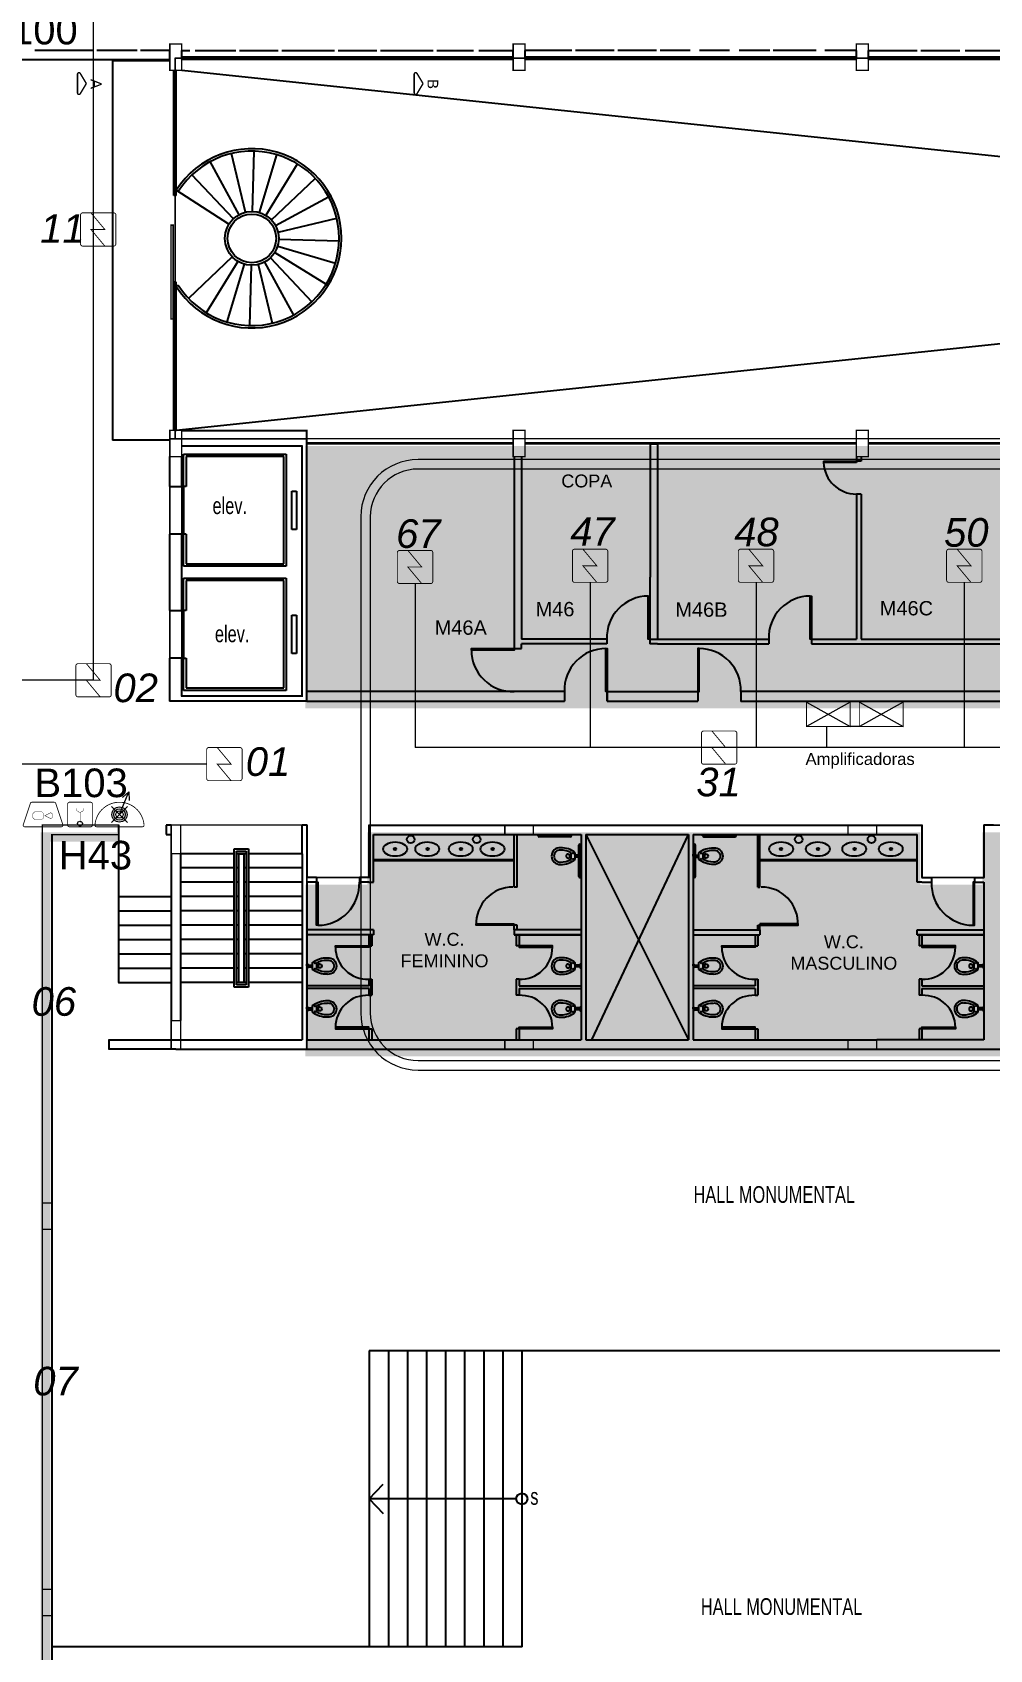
# Model space of a CAD drawing. Header units: metres. Extents: x -331 to 2982, y 362 to 2539.
# Drawn here: x 795.03 to 815.11, y 924 to 957.91 of the extents above; entities that cross this region are included whole.
import ezdxf
from ezdxf.enums import TextEntityAlignment as Align

# ---------------------------------------------------------------- set-up
doc = ezdxf.new("R2010")
doc.units = ezdxf.units.M
doc.layers.get('0').update_dxf_attribs({"color": 251})
doc.layers.add('_salas', color=251, linetype='Continuous', plot=False)
for name, color, linetype in [('CX', 251, 'Continuous'), ('DET. FUMAÇA', 1, 'Continuous'), ('Div', 251, 'Continuous'), ('Pis', 251, 'Continuous'), ('vid', 251, 'Continuous')]:
    doc.layers.add(name, color=color, linetype=linetype)
doc.styles.add('ARIAL', font='arial.ttf')
doc.styles.get("Standard").update_dxf_attribs({"font": 'arial.ttf', "height": 0.3})
doc.styles.add('X3G_ENTITY_14169A73', font='arial.ttf', dxfattribs={"height": 0.6})
doc.styles.add('X3G_ENTITY_14169ADA', font='arial.ttf', dxfattribs={"height": 0.6})
doc.styles.add('X3G_ENTITY_14169C00', font='arial.ttf', dxfattribs={"height": 0.6})
doc.styles.add('X3G_ENTITY_14169C08', font='arial.ttf', dxfattribs={"height": 0.6})
doc.styles.add('X3G_ENTITY_14169C10', font='arial.ttf', dxfattribs={"height": 0.6})
doc.styles.add('X3G_ENTITY_14169C18', font='arial.ttf', dxfattribs={"height": 0.6})
doc.styles.add('X3G_ENTITY_14169C7B', font='arial.ttf', dxfattribs={"height": 0.6})
doc.styles.add('X3G_ENTITY_14169C7D', font='arial.ttf', dxfattribs={"height": 0.6})
doc.styles.add('X3G_ENTITY_14169CA3', font='arial.ttf', dxfattribs={"height": 0.6})
doc.styles.add('X3G_ENTITY_14169CA5', font='arial.ttf', dxfattribs={"height": 0.6})
doc.styles.add('X3G_ENTITY_14169DDF', font='arial.ttf', dxfattribs={"height": 0.25})
doc.styles.add('X3G_ENTITY_1416B692', font='arial.ttf', dxfattribs={"height": 0.6})
doc.styles.add('X3G_ENTITY_1416B6E2', font='arial.ttf', dxfattribs={"height": 0.6})
doc.styles.add('X3G_ENTITY_14228C2F', font='arial.ttf', dxfattribs={"height": 0.6})

# ---------------------------------------------------------------- blocks, each defined once
blk = doc.blocks.new('Detector de fumaça')
at = {"layer": 'DET. FUMAÇA', "linetype": 'Continuous', "lineweight": 15, "const_width": 0.0187}
blk.add_lwpolyline([(774.599, 539.816), (775.249, 539.816, -0.414214), (775.296, 539.769), (775.296, 539.167, -0.414214), (775.249, 539.12), (774.599, 539.12, -0.414214), (774.553, 539.167), (774.553, 539.769, -0.414214)], format="xyb", close=True, dxfattribs=at)
blk.add_lwpolyline([(774.773, 539.816), (775.064, 539.468), (774.773, 539.468), (775.064, 539.12)], dxfattribs=at)
blk = doc.blocks.new('WEW')
at = {"color": 1, "lineweight": 0, "true_color": 0xe60000}
for p, q in [((1781.244, 994.005), (1781.439, 994.482)), ((1781.439, 994.482), (1781.308, 994.36)), ((1781.439, 994.482), (1781.447, 994.302)), ((1781.075, 994.175), (1781.413, 993.836)), ((1781.413, 994.175), (1781.075, 993.836))]:
    blk.add_line(p, q, dxfattribs=at)
at = {"color": 1, "true_color": 0xe60000, "const_width": 0.0172}
for points in [[(1779.259, 993.747), (1780.023, 993.747, 0.511918), (1780.056, 993.793), (1779.907, 994.24, 0.322823), (1779.874, 994.263), (1779.408, 994.263, 0.322823), (1779.375, 994.24), (1779.226, 993.793, 0.511918)], [(1780.193, 994.263), (1780.641, 994.263, -0.414214), (1780.675, 994.229), (1780.675, 993.782, -0.414214), (1780.641, 993.747), (1780.193, 993.747, -0.414214), (1780.159, 993.782), (1780.159, 994.229, -0.414214)], [(1780.764, 993.748), (1781.724, 993.748, 0.435311), (1781.759, 993.784, 0.930949), (1780.73, 993.784, 0.435311)]]:
    blk.add_lwpolyline(points, format="xyb", close=True, dxfattribs=at)
at = {"color": 1, "true_color": 0xe60000, "const_width": 0.0086}
for points in [[(1779.463, 994.06), (1779.617, 994.06), (1779.652, 994.026), (1779.652, 993.936), (1779.617, 993.902), (1779.463, 993.902), (1779.428, 993.936), (1779.428, 994.026)], [(1779.832, 993.936), (1779.832, 994.026), (1779.802, 994.044), (1779.679, 993.981), (1779.802, 993.918)]]:
    blk.add_lwpolyline(points, close=True, dxfattribs=at)
for points in [[(1780.336, 994.135), (1780.338, 994.117), (1780.344, 994.099), (1780.351, 994.088), (1780.365, 994.073), (1780.373, 994.067), (1780.386, 994.06), (1780.397, 994.057), (1780.413, 994.055), (1780.421, 994.055), (1780.431, 994.056), (1780.45, 994.062), (1780.464, 994.07), (1780.477, 994.082), (1780.488, 994.096), (1780.494, 994.11), (1780.497, 994.122), (1780.498, 994.13), (1780.498, 994.136)], [(1780.417, 993.837), (1780.417, 994.055)]]:
    blk.add_lwpolyline(points, dxfattribs=at)
at = {"color": 1, "lineweight": 0, "true_color": 0xe60000}
for radius in [0.158, 0.119, 0.0774]:
    blk.add_circle((1781.244, 994.005), radius, dxfattribs=at)
blk = doc.blocks.new('VASO-SAN')
for p, q in [((302.351, 172.465), (302.38, 172.465)), ((302.351, 172.383), (302.38, 172.383)), ((302.38, 172.465), (302.38, 172.383)), ((302.411, 172.354), (302.411, 172.494)), ((302.499, 172.354), (302.499, 172.494)), ((302.599, 172.444), (302.499, 172.444)), ((302.599, 172.404), (302.499, 172.404)), ((302.599, 172.444), (302.599, 172.455)), ((302.599, 172.404), (302.599, 172.444)), ((302.599, 172.404), (302.599, 172.393)), ((302.619, 172.464), (302.609, 172.464)), ((302.619, 172.383), (302.609, 172.383)), ((302.619, 172.424), (302.619, 172.464)), ((302.619, 172.424), (302.619, 172.383))]:
    blk.add_line(p, q)
for centre in [(302.453, 172.486), (302.453, 172.362)]:
    blk.add_circle(centre, 0.00707)
for centre, radius, start, end in [((302.178, 172.42), 0.179, 86.6811, 178.7962), ((302.178, 172.427), 0.179, 181.2038, 273.3189), ((302.178, 172.42), 0.129, 86.6811, 178.7962), ((302.178, 172.427), 0.129, 181.2038, 273.3189), ((302.205, 172.134), 0.464, 50.6979, 92.0637), ((302.205, 172.713), 0.464, 267.9363, 309.3021), ((302.205, 172.134), 0.414, 60.1325, 92.0637), ((302.205, 172.713), 0.414, 267.9363, 299.8675), ((302.349, 172.422), 0.043, 86.6811, 178.7962), ((302.349, 172.426), 0.043, 181.2038, 273.3189), ((302.609, 172.455), 0.00935, 90, 180), ((302.609, 172.393), 0.00935, 180, 270)]:
    blk.add_arc(centre, radius, start, end)

msp = doc.modelspace()

# ---------------------------------------------------------------- hatches: boundary and pattern name
at = {"layer": '_salas', "transparency": 33554559}
h = msp.add_hatch(color=256, dxfattribs=at)
h.dxf.hatch_style = 1
h.paths.add_polyline_path([(864.556, 949.236), (800.756, 949.236), (800.756, 943.736), (864.556, 943.736)])
h = msp.add_hatch(color=256, dxfattribs=at)
h.dxf.hatch_style = 1
h.paths.add_polyline_path([(795.406, 940.936), (796.806, 940.936), (796.806, 941.136), (795.206, 941.136), (795.206, 913.961), (795.406, 913.961), (795.406, 916.636), (796.421, 916.636), (796.421, 916.836), (795.406, 916.836)])
h = msp.add_hatch(color=256, dxfattribs=at)
h.dxf.hatch_style = 1
h.paths.add_polyline_path([(795.406, 940.936), (796.806, 940.936), (796.806, 941.136), (795.206, 941.136), (795.206, 913.961), (795.406, 913.961), (795.406, 916.636), (796.421, 916.636), (796.421, 916.836), (795.406, 916.836)])
h = msp.add_hatch(color=256, dxfattribs=at)
h.dxf.hatch_style = 1
h.paths.add_polyline_path([(824.106, 940.936), (825.731, 940.936), (825.731, 928.568), (825.981, 928.568), (825.981, 940.936), (827.206, 940.936), (827.206, 941.136), (814.956, 941.136), (814.956, 940.036), (813.656, 940.036), (813.656, 941.136), (802.056, 941.136), (802.056, 940.036), (800.756, 940.036), (800.756, 936.436), (824.506, 936.436), (824.506, 936.636), (824.106, 936.636)])

# ---------------------------------------------------------------- linework, layer by layer
at = {"lineweight": 0}
for points in [[(870.049, 949.386), (798.029, 949.386), (798.029, 957.366), (870.049, 957.366)], [(797.914, 949.386), (800.789, 949.386), (800.789, 943.886), (797.914, 943.886)], [(796.839, 941.086), (796.839, 941.286), (795.239, 941.286), (795.239, 914.111), (795.439, 914.111), (795.439, 916.786), (796.454, 916.786), (796.454, 916.986), (795.439, 916.986), (795.439, 941.086)], [(797.939, 936.586), (800.789, 936.586), (800.789, 941.286), (797.939, 941.286)], [(796.839, 939.786), (797.939, 939.786), (797.939, 937.986), (796.839, 937.986)], [(802.097, 930.259), (805.297, 930.259), (805.297, 924.059), (802.097, 924.059)]]:
    msp.add_lwpolyline(points, close=True, dxfattribs=at)
for points in [[(800.789, 940.186), (802.089, 940.186), (802.089, 941.286), (813.689, 941.286), (813.689, 940.186), (814.989, 940.186), (814.989, 941.286), (827.239, 941.286), (827.239, 941.086), (826.014, 941.086), (826.014, 928.718), (825.764, 928.718), (825.764, 941.086), (824.139, 941.086), (824.139, 936.786), (824.539, 936.786), (824.539, 936.586), (800.789, 936.586)], [(797.939, 936.786), (796.639, 936.786), (796.639, 936.586), (797.939, 936.586)]]:
    msp.add_lwpolyline(points, dxfattribs=at)
at = {"layer": 'CX', "ltscale": 8}
for points in [[(807.979, 945.186), (807.949, 945.186), (807.949, 946.086), (807.979, 946.086)], [(811.374, 945.186), (811.344, 945.186), (811.344, 946.086), (811.374, 946.086)], [(805.139, 944.986), (805.139, 944.956), (804.239, 944.956), (804.239, 944.986)], [(807.089, 944.086), (807.059, 944.086), (807.059, 944.986), (807.089, 944.986)], [(808.989, 944.086), (809.019, 944.086), (809.019, 944.986), (808.989, 944.986)], [(800.989, 940.086), (801.019, 940.086), (801.019, 939.186), (800.989, 939.186)], [(814.789, 940.086), (814.759, 940.086), (814.759, 939.186), (814.789, 939.186)], [(805.139, 939.216), (805.139, 939.186), (804.339, 939.186), (804.339, 939.216)], [(810.289, 939.216), (810.289, 939.186), (811.089, 939.186), (811.089, 939.216)], [(802.089, 938.756), (802.089, 938.726), (801.389, 938.726), (801.389, 938.756)], [(805.239, 938.756), (805.239, 938.726), (805.939, 938.726), (805.939, 938.756)], [(810.189, 938.756), (810.189, 938.726), (809.489, 938.726), (809.489, 938.756)], [(813.689, 938.756), (813.689, 938.726), (814.389, 938.726), (814.389, 938.756)], [(802.089, 937.016), (802.089, 937.046), (801.389, 937.046), (801.389, 937.016)], [(805.239, 937.016), (805.239, 937.046), (805.939, 937.046), (805.939, 937.016)], [(810.189, 937.016), (810.189, 937.046), (809.489, 937.046), (809.489, 937.016)], [(813.689, 937.016), (813.689, 937.046), (814.389, 937.046), (814.389, 937.016)]]:
    msp.add_lwpolyline(points, close=True, dxfattribs=at)
at = {"layer": 'CX', "color": 251, "ltscale": 8, "true_color": 0x606060}
for centre, radius, start, end in [((807.949, 945.216), 0.871, 90, 181.942), ((811.344, 945.216), 0.871, 90, 181.942), ((805.109, 944.956), 0.871, 180, 271.942), ((807.059, 944.116), 0.871, 90, 181.942), ((809.019, 944.116), 0.871, 358.058, 90), ((801.019, 940.057), 0.871, 270, 1.942), ((814.759, 940.057), 0.871, 178.058, 270), ((805.109, 939.216), 0.771, 90, 182.1894), ((810.319, 939.216), 0.771, 357.8106, 90), ((802.059, 938.726), 0.671, 180, 272.5089), ((805.268, 938.726), 0.671, 267.4911, 0), ((810.159, 938.726), 0.671, 180, 272.5089), ((813.718, 938.726), 0.671, 267.4911, 0), ((802.059, 937.046), 0.671, 87.4911, 180), ((805.268, 937.046), 0.671, 0, 92.5089), ((810.159, 937.046), 0.671, 87.4911, 180), ((813.718, 937.046), 0.671, 0, 92.5089)]:
    msp.add_arc(centre, radius, start, end, dxfattribs=at)
at = {"layer": 'DET. FUMAÇA', "color": 144, "linetype": 'Continuous', "lineweight": 0}
msp.add_lwpolyline([(812.375, 943.353), (812.184, 943.353)], dxfattribs=at)
at = {"layer": 'DET. FUMAÇA', "color": 2, "linetype": 'Continuous', "lineweight": 0}
msp.add_circle((796.029, 941.317), 0.0504, dxfattribs=at)
at = {"layer": 'Div', "color": 150, "linetype": 'Continuous', "lineweight": 0}
for p, q in [((796.314, 944.321), (796.314, 975.239)), ((803.057, 946.349), (803.057, 942.91)), ((806.728, 946.375), (806.728, 942.91)), ((810.208, 946.375), (810.208, 942.91)), ((814.576, 946.375), (814.576, 942.91)), ((796.314, 944.321), (772.96, 944.321)), ((811.686, 943.353), (811.686, 942.91)), ((812.169, 942.91), (803.057, 942.91)), ((888.337, 942.91), (812.169, 942.91)), ((798.687, 942.565), (794.587, 942.565))]:
    msp.add_line(p, q, dxfattribs=at)
at = {"layer": 'Div', "color": 230, "linetype": 'Continuous', "lineweight": 0}
for p, q in [((876.51, 948.95), (803.119, 948.95)), ((876.51, 948.75), (803.119, 948.75)), ((801.919, 947.75), (801.919, 937.348)), ((802.119, 947.75), (802.119, 937.348)), ((803.119, 936.348), (821.439, 936.348)), ((803.119, 936.148), (821.439, 936.148))]:
    msp.add_line(p, q, dxfattribs=at)
at = {"layer": 'Div', "color": 182, "linetype": 'Continuous', "lineweight": 0}
for p, q in [((811.266, 943.865), (812.184, 943.353)), ((812.184, 943.865), (811.266, 943.353)), ((812.375, 943.865), (813.293, 943.353)), ((813.293, 943.865), (812.375, 943.353))]:
    msp.add_line(p, q, dxfattribs=at)
at = {"layer": 'Div', "lineweight": 0, "ltscale": 0.8}
for p, q in [((805.139, 939.986), (805.139, 941.086)), ((805.199, 939.986), (805.199, 941.086)), ((810.249, 939.986), (810.249, 941.086)), ((810.289, 939.986), (810.289, 941.086)), ((805.139, 939.086), (805.139, 939.186)), ((805.199, 939.086), (805.199, 939.186)), ((810.249, 939.086), (810.249, 939.186)), ((810.289, 939.086), (810.289, 939.186)), ((802.089, 938.986), (802.089, 938.756)), ((802.089, 938.756), (802.149, 938.756)), ((802.149, 938.986), (802.149, 938.756)), ((805.179, 938.986), (805.179, 938.756)), ((805.239, 938.756), (805.179, 938.756)), ((805.239, 938.986), (805.239, 938.756)), ((810.189, 938.986), (810.189, 938.756)), ((810.189, 938.756), (810.249, 938.756)), ((810.249, 938.986), (810.249, 938.756)), ((813.629, 938.986), (813.629, 938.756)), ((813.689, 938.756), (813.629, 938.756)), ((813.689, 938.986), (813.689, 938.756)), ((802.089, 938.056), (802.149, 938.056)), ((802.089, 938.056), (802.089, 937.916)), ((802.149, 938.056), (802.149, 937.716)), ((805.239, 938.056), (805.179, 938.056)), ((805.179, 938.056), (805.179, 937.716)), ((805.239, 938.056), (805.239, 937.916)), ((810.189, 938.056), (810.249, 938.056)), ((810.189, 938.056), (810.189, 937.916)), ((810.249, 938.056), (810.249, 937.716)), ((813.689, 938.056), (813.629, 938.056)), ((813.629, 938.056), (813.629, 937.716)), ((813.689, 938.056), (813.689, 937.916)), ((802.089, 937.916), (800.789, 937.916)), ((802.089, 937.856), (800.789, 937.856)), ((802.089, 937.856), (802.089, 937.716)), ((802.089, 937.716), (802.149, 937.716)), ((805.239, 937.716), (805.179, 937.716)), ((805.239, 937.916), (806.539, 937.916)), ((805.239, 937.856), (806.539, 937.856)), ((805.239, 937.856), (805.239, 937.716)), ((810.189, 937.916), (808.889, 937.916)), ((810.189, 937.856), (808.889, 937.856)), ((810.189, 937.856), (810.189, 937.716)), ((810.189, 937.716), (810.249, 937.716)), ((813.689, 937.716), (813.629, 937.716)), ((813.689, 937.916), (814.989, 937.916)), ((813.689, 937.856), (814.989, 937.856)), ((813.689, 937.856), (813.689, 937.716)), ((802.089, 937.016), (802.149, 937.016)), ((802.089, 937.016), (802.089, 936.786)), ((802.149, 937.016), (802.149, 936.786)), ((805.239, 937.016), (805.179, 937.016)), ((805.179, 937.016), (805.179, 936.786)), ((805.239, 937.016), (805.239, 936.786)), ((810.189, 937.016), (810.249, 937.016)), ((810.189, 937.016), (810.189, 936.786)), ((810.249, 937.016), (810.249, 936.786)), ((813.689, 937.016), (813.629, 937.016)), ((813.629, 937.016), (813.629, 936.786)), ((813.689, 937.016), (813.689, 936.786)), ((802.089, 936.866), (802.089, 936.786))]:
    msp.add_line(p, q, dxfattribs=at)
at = {"layer": 'Div', "lineweight": 0}
for p, q in [((805.199, 939.986), (805.139, 939.986)), ((810.249, 939.986), (810.289, 939.986)), ((805.199, 939.186), (805.139, 939.186)), ((810.249, 939.186), (810.289, 939.186))]:
    msp.add_line(p, q, dxfattribs=at)
at = {"layer": 'Div', "color": 182, "linetype": 'Continuous', "lineweight": 0, "const_width": 0.0168}
for points in [[(811.266, 943.865), (812.184, 943.865), (812.184, 943.353), (811.266, 943.353)], [(812.375, 943.865), (813.293, 943.865), (813.293, 943.353), (812.375, 943.353)]]:
    msp.add_lwpolyline(points, close=True, dxfattribs=at)
at = {"layer": 'Div', "color": 230, "linetype": 'Continuous', "lineweight": 0}
for centre, radius, start, end in [((803.119, 947.75), 1.2, 90, 180), ((803.119, 947.75), 1, 90, 180), ((803.119, 937.348), 1.2, 180, 270), ((803.119, 937.348), 1, 180, 270)]:
    msp.add_arc(centre, radius, start, end, dxfattribs=at)
at = {"layer": 'Pis'}
for p, q in [((792.939, 957.336), (797.914, 957.336)), ((796.306, 957.526), (795.084, 957.526)), ((797.226, 957.526), (796.381, 957.526)), ((796.714, 957.311), (796.714, 949.356)), ((797.914, 957.311), (796.714, 957.311)), ((796.734, 957.311), (796.714, 957.311)), ((797.914, 957.526), (797.301, 957.526)), ((797.914, 957.336), (797.914, 957.526)), ((798.164, 957.526), (798.334, 957.526)), ((798.164, 957.346), (798.164, 957.526)), ((798.164, 957.396), (805.114, 957.396)), ((798.164, 957.346), (805.114, 957.346)), ((798.164, 957.346), (805.114, 957.346)), ((798.444, 957.526), (799.301, 957.526)), ((799.376, 957.526), (800.187, 957.526)), ((800.262, 957.526), (801.367, 957.526)), ((801.442, 957.526), (802.255, 957.526)), ((802.33, 957.526), (803.436, 957.526)), ((803.511, 957.526), (804.284, 957.526)), ((804.394, 957.526), (805.114, 957.526)), ((805.114, 957.346), (805.114, 957.526)), ((806.347, 957.526), (805.364, 957.526)), ((805.364, 957.346), (805.364, 957.526)), ((805.364, 957.396), (812.314, 957.396)), ((805.364, 957.346), (812.314, 957.346)), ((812.314, 957.346), (805.364, 957.346)), ((807.235, 957.526), (806.422, 957.526)), ((808.122, 957.526), (807.31, 957.526)), ((808.824, 957.526), (808.197, 957.526)), ((809.654, 957.526), (809.024, 957.526)), ((810.495, 957.526), (809.854, 957.526)), ((811.467, 957.526), (810.57, 957.526)), ((812.314, 957.526), (811.652, 957.526)), ((812.314, 957.346), (812.314, 957.526)), ((812.564, 957.526), (813.589, 957.526)), ((812.564, 957.346), (812.564, 957.526)), ((812.564, 957.396), (819.514, 957.396)), ((812.564, 957.346), (819.514, 957.346)), ((812.564, 957.346), (819.514, 957.346)), ((813.664, 957.526), (814.484, 957.526)), ((814.594, 957.526), (815.475, 957.526)), ((797.999, 954.488), (797.999, 957.111)), ((798.029, 957.111), (798.049, 957.111)), ((869.889, 957.111), (798.049, 949.561)), ((798.049, 954.488), (798.049, 957.111)), ((798.164, 957.111), (870.029, 949.561)), ((799.503, 954.137), (799.209, 955.368)), ((799.65, 954.152), (799.684, 955.417)), ((799.795, 954.129), (800.156, 955.342)), ((799.365, 954.084), (798.763, 955.197)), ((799.93, 954.069), (800.592, 955.147)), ((799.153, 953.883), (798.049, 954.598)), ((799.246, 953.998), (798.376, 954.917)), ((800.044, 953.976), (800.963, 954.845)), ((798.049, 954.488), (797.999, 954.488)), ((800.131, 953.856), (801.243, 954.459)), ((800.184, 953.719), (801.414, 954.012)), ((800.199, 953.572), (801.463, 953.537)), ((800.115, 953.292), (801.193, 952.629)), ((800.176, 953.426), (801.388, 953.065)), ((799.224, 953.199), (798.305, 952.33)), ((799.338, 953.106), (798.676, 952.029)), ((799.473, 953.046), (799.112, 951.834)), ((799.618, 953.023), (799.584, 951.758)), ((799.765, 953.038), (800.059, 951.808)), ((799.903, 953.091), (800.505, 951.978)), ((800.022, 953.177), (800.892, 952.258)), ((797.999, 949.561), (797.999, 952.669)), ((798.049, 952.669), (797.999, 952.669)), ((798.049, 949.561), (798.049, 952.669)), ((798.09, 952.605), (798.049, 952.577)), ((798.029, 949.561), (798.049, 949.561)), ((798.164, 949.561), (800.789, 949.561)), ((800.689, 949.561), (800.789, 949.561)), ((800.789, 943.886), (800.789, 949.561)), ((797.914, 949.356), (796.714, 949.356)), ((798.164, 949.236), (800.689, 949.236)), ((800.689, 943.986), (800.689, 949.236)), ((805.114, 949.296), (800.789, 949.296)), ((805.114, 949.276), (800.789, 949.276)), ((812.314, 949.296), (805.364, 949.296)), ((812.314, 949.276), (805.364, 949.276)), ((807.989, 949.276), (807.989, 946.486)), ((807.989, 949.276), (808.139, 949.276)), ((808.139, 949.276), (808.139, 945.186)), ((811.574, 949.276), (811.474, 949.276)), ((819.514, 949.296), (812.564, 949.296)), ((819.514, 949.276), (812.564, 949.276)), ((797.914, 948.386), (797.914, 949.011)), ((798.164, 948.386), (798.164, 949.011)), ((798.204, 949.061), (800.354, 949.061)), ((798.204, 948.386), (798.204, 949.061)), ((800.304, 949.011), (798.254, 949.011)), ((798.254, 949.011), (798.254, 948.386)), ((800.304, 946.761), (800.304, 949.011)), ((800.354, 949.061), (800.354, 946.711)), ((805.139, 949.011), (805.139, 945.086)), ((805.289, 949.011), (805.289, 945.186)), ((811.624, 948.916), (811.624, 948.886)), ((811.624, 948.916), (812.314, 948.916)), ((812.314, 948.886), (811.624, 948.886)), ((812.314, 949.011), (812.314, 948.916)), ((812.414, 948.916), (812.314, 948.916)), ((812.314, 948.916), (812.314, 948.886)), ((812.414, 949.011), (812.414, 948.916)), ((797.914, 948.386), (798.164, 948.386)), ((798.164, 948.386), (798.164, 947.386)), ((798.204, 948.386), (798.204, 947.386)), ((798.254, 948.386), (798.204, 948.386)), ((800.471, 947.486), (800.471, 948.286)), ((800.471, 948.286), (800.571, 948.286)), ((800.571, 948.286), (800.571, 947.486)), ((812.314, 948.226), (812.314, 945.186)), ((812.414, 948.226), (812.314, 948.226)), ((812.414, 948.226), (812.414, 945.186)), ((800.571, 947.486), (800.471, 947.486)), ((797.914, 945.786), (797.914, 947.386)), ((798.164, 947.386), (797.914, 947.386)), ((798.164, 945.786), (798.164, 947.386)), ((798.204, 946.711), (798.204, 947.386)), ((798.254, 947.386), (798.204, 947.386)), ((798.254, 947.386), (798.254, 946.761)), ((800.354, 946.711), (798.204, 946.711)), ((798.204, 946.461), (800.354, 946.461)), ((798.204, 945.786), (798.204, 946.461)), ((798.254, 946.761), (800.304, 946.761)), ((800.354, 946.461), (800.354, 944.111)), ((807.989, 945.186), (807.989, 946.486)), ((798.254, 946.411), (798.254, 945.786)), ((800.304, 946.411), (798.254, 946.411)), ((800.304, 944.161), (800.304, 946.411)), ((797.914, 945.786), (798.164, 945.786)), ((798.164, 945.786), (798.164, 944.786)), ((798.254, 945.786), (798.204, 945.786)), ((798.204, 945.786), (798.204, 944.786)), ((800.471, 944.886), (800.471, 945.686)), ((800.471, 945.686), (800.571, 945.686)), ((800.571, 945.686), (800.571, 944.886)), ((807.079, 945.186), (805.289, 945.186)), ((807.079, 945.186), (807.079, 945.086)), ((807.989, 945.186), (807.949, 945.186)), ((807.979, 945.186), (810.474, 945.186)), ((807.979, 945.186), (807.979, 945.086)), ((810.474, 945.186), (810.474, 945.086)), ((811.374, 945.186), (811.374, 945.086)), ((811.374, 945.186), (812.314, 945.186)), ((812.414, 945.186), (815.689, 945.186)), ((797.914, 943.886), (797.914, 944.786)), ((798.164, 944.786), (797.914, 944.786)), ((798.164, 943.986), (798.164, 944.786)), ((798.204, 944.111), (798.204, 944.786)), ((798.204, 944.786), (798.254, 944.786)), ((798.254, 944.786), (798.254, 944.161)), ((800.571, 944.886), (800.471, 944.886)), ((805.139, 945.086), (805.139, 944.986)), ((805.139, 944.986), (805.289, 944.986)), ((807.079, 945.086), (805.289, 945.086)), ((805.289, 944.986), (805.289, 945.086)), ((807.989, 945.086), (807.979, 945.086)), ((808.139, 945.086), (807.989, 945.086)), ((808.139, 945.086), (810.474, 945.086)), ((811.374, 945.086), (811.574, 945.086)), ((811.574, 945.086), (815.689, 945.086)), ((800.354, 944.111), (798.204, 944.111)), ((798.254, 944.161), (800.304, 944.161)), ((806.189, 944.086), (800.789, 944.086)), ((806.189, 944.086), (806.189, 943.886)), ((807.089, 944.086), (807.089, 943.886)), ((807.089, 944.086), (808.989, 944.086)), ((807.089, 943.886), (807.089, 944.086)), ((808.989, 944.086), (808.989, 943.886)), ((808.989, 944.086), (808.989, 943.886)), ((818.739, 944.086), (809.889, 944.086)), ((809.889, 944.086), (809.889, 943.886)), ((800.789, 943.886), (797.914, 943.886)), ((800.689, 943.986), (798.164, 943.986)), ((800.789, 943.886), (806.189, 943.886)), ((807.089, 943.886), (808.989, 943.886)), ((809.889, 943.886), (818.739, 943.886)), ((795.439, 941.086), (795.439, 914.111)), ((796.839, 941.286), (796.839, 941.086)), ((796.839, 941.086), (796.839, 937.986)), ((797.939, 941.286), (797.839, 941.286)), ((797.839, 941.286), (797.839, 941.086)), ((797.839, 941.086), (797.939, 941.086)), ((800.789, 941.286), (800.689, 941.286)), ((800.689, 940.686), (800.689, 941.286)), ((800.789, 941.286), (800.789, 940.186)), ((802.089, 941.286), (813.689, 941.286)), ((802.089, 941.286), (802.089, 940.186)), ((802.189, 940.086), (802.189, 941.086)), ((802.189, 941.086), (806.539, 941.086)), ((802.189, 940.086), (802.189, 941.086)), ((805.139, 939.986), (805.139, 941.086)), ((805.199, 939.986), (805.199, 941.086)), ((805.637, 941.061), (805.637, 941.086)), ((805.662, 941.062), (805.662, 941.086)), ((806.314, 941.036), (805.662, 941.036)), ((806.312, 941.061), (805.664, 941.061)), ((806.314, 941.062), (806.314, 941.086)), ((806.339, 941.061), (806.339, 941.086)), ((806.539, 941.086), (806.539, 936.786)), ((806.639, 941.086), (808.789, 936.786)), ((806.639, 941.086), (806.639, 936.786)), ((806.639, 941.086), (808.789, 941.086)), ((806.764, 936.786), (808.789, 941.086)), ((808.789, 941.086), (808.789, 936.786)), ((808.889, 941.086), (808.889, 936.786)), ((808.889, 941.086), (813.589, 941.086)), ((809.089, 941.061), (809.089, 941.086)), ((809.114, 941.062), (809.114, 941.086)), ((809.114, 941.036), (809.765, 941.036)), ((809.115, 941.061), (809.764, 941.061)), ((809.765, 941.062), (809.765, 941.086)), ((809.79, 941.061), (809.79, 941.086)), ((810.249, 939.986), (810.249, 941.086)), ((810.289, 939.986), (810.289, 941.086)), ((813.589, 940.086), (813.589, 941.086)), ((813.589, 940.086), (813.589, 941.086)), ((813.589, 940.086), (813.589, 941.086)), ((813.689, 941.286), (813.689, 940.186)), ((815.189, 941.286), (814.989, 941.286)), ((814.989, 941.286), (814.989, 940.186)), ((797.939, 940.686), (797.939, 937.186)), ((798.139, 940.686), (798.139, 937.186)), ((799.264, 940.686), (798.139, 940.686)), ((799.264, 937.886), (799.264, 940.786)), ((799.264, 940.786), (799.564, 940.786)), ((799.314, 937.936), (799.314, 940.736)), ((799.314, 940.736), (799.514, 940.736)), ((799.514, 940.686), (799.314, 940.686)), ((799.364, 937.986), (799.364, 940.686)), ((799.364, 940.686), (799.464, 940.686)), ((799.464, 940.686), (799.464, 937.986)), ((799.514, 940.736), (799.514, 937.936)), ((799.564, 940.786), (799.564, 937.886)), ((800.689, 940.686), (799.564, 940.686)), ((799.564, 940.686), (799.564, 937.986)), ((800.689, 940.686), (800.689, 937.986)), ((806.489, 940.211), (806.489, 940.862)), ((806.514, 940.887), (806.539, 940.887)), ((806.514, 940.212), (806.514, 940.861)), ((806.515, 940.862), (806.539, 940.862)), ((808.914, 940.887), (808.889, 940.887)), ((808.912, 940.862), (808.889, 940.862)), ((808.914, 940.212), (808.914, 940.861)), ((808.939, 940.211), (808.939, 940.862)), ((799.264, 940.386), (798.139, 940.386)), ((799.364, 940.386), (799.314, 940.386)), ((799.514, 940.386), (799.464, 940.386)), ((800.689, 940.386), (799.564, 940.386)), ((805.139, 940.556), (802.189, 940.556)), ((805.139, 940.536), (802.189, 940.536)), ((813.589, 940.556), (810.289, 940.556)), ((813.589, 940.536), (810.289, 940.536)), ((799.264, 940.086), (798.139, 940.086)), ((799.364, 940.086), (799.314, 940.086)), ((799.514, 940.086), (799.464, 940.086)), ((800.689, 940.086), (799.564, 940.086)), ((800.989, 940.186), (800.789, 940.186)), ((800.989, 940.086), (800.789, 940.086)), ((800.789, 940.086), (800.789, 936.786)), ((800.989, 940.186), (800.989, 940.086)), ((801.889, 940.186), (801.889, 940.086)), ((802.089, 940.186), (801.889, 940.186)), ((802.089, 940.086), (801.889, 940.086)), ((802.089, 940.086), (802.189, 940.086)), ((802.089, 940.086), (802.189, 940.086)), ((806.514, 940.186), (806.539, 940.186)), ((806.515, 940.211), (806.539, 940.211)), ((808.912, 940.211), (808.889, 940.211)), ((808.914, 940.186), (808.889, 940.186)), ((813.689, 940.086), (813.589, 940.086)), ((813.689, 940.086), (813.589, 940.086)), ((813.689, 940.086), (813.589, 940.086)), ((813.689, 940.186), (813.889, 940.186)), ((813.689, 940.086), (813.889, 940.086)), ((813.889, 940.186), (813.889, 940.086)), ((814.789, 940.186), (814.789, 940.086)), ((814.789, 940.186), (814.989, 940.186)), ((814.789, 940.086), (814.989, 940.086)), ((814.989, 940.086), (814.989, 938.986)), ((796.839, 939.786), (797.939, 939.786)), ((799.264, 939.786), (798.139, 939.786)), ((799.364, 939.786), (799.314, 939.786)), ((799.514, 939.786), (799.464, 939.786)), ((800.689, 939.786), (799.564, 939.786)), ((805.199, 939.986), (805.139, 939.986)), ((810.249, 939.986), (810.289, 939.986)), ((796.839, 939.486), (797.939, 939.486)), ((799.264, 939.486), (798.139, 939.486)), ((799.364, 939.486), (799.314, 939.486)), ((799.514, 939.486), (799.464, 939.486)), ((800.689, 939.486), (799.564, 939.486)), ((796.839, 939.186), (797.939, 939.186)), ((799.264, 939.186), (798.139, 939.186)), ((799.364, 939.186), (799.314, 939.186)), ((799.514, 939.186), (799.464, 939.186)), ((800.689, 939.186), (799.564, 939.186)), ((802.189, 939.086), (800.789, 939.086)), ((800.789, 939.086), (800.789, 939.036)), ((802.189, 939.086), (802.189, 938.986)), ((805.139, 939.086), (805.139, 939.186)), ((805.199, 939.186), (805.139, 939.186)), ((806.539, 939.086), (805.139, 939.086)), ((805.139, 939.086), (805.139, 938.986)), ((805.199, 939.086), (805.199, 939.186)), ((808.889, 939.086), (810.289, 939.086)), ((810.249, 939.086), (810.249, 939.186)), ((810.249, 939.186), (810.289, 939.186)), ((810.289, 939.086), (810.289, 939.186)), ((810.289, 939.086), (810.289, 938.986)), ((813.589, 939.086), (814.989, 939.086)), ((813.589, 938.986), (813.589, 939.086)), ((796.839, 938.886), (797.939, 938.886)), ((799.264, 938.886), (798.139, 938.886)), ((799.364, 938.886), (799.314, 938.886)), ((799.514, 938.886), (799.464, 938.886)), ((800.689, 938.886), (799.564, 938.886)), ((802.189, 938.986), (800.789, 938.986)), ((802.089, 938.986), (802.089, 938.756)), ((802.089, 938.756), (802.149, 938.756)), ((802.149, 938.986), (802.149, 938.756)), ((806.539, 938.986), (805.139, 938.986)), ((805.139, 938.986), (806.539, 938.986)), ((805.179, 938.986), (805.179, 938.756)), ((805.239, 938.756), (805.179, 938.756)), ((805.239, 938.986), (805.239, 938.756)), ((808.889, 938.986), (810.289, 938.986)), ((810.189, 938.986), (810.189, 938.756)), ((810.189, 938.756), (810.249, 938.756)), ((810.249, 938.986), (810.249, 938.756)), ((813.589, 938.986), (814.989, 938.986)), ((814.989, 938.986), (813.589, 938.986)), ((813.589, 938.986), (814.989, 938.986)), ((813.629, 938.986), (813.629, 938.756)), ((813.689, 938.756), (813.629, 938.756)), ((813.689, 938.986), (813.689, 938.756)), ((814.989, 938.986), (814.989, 936.786)), ((796.839, 938.586), (797.939, 938.586)), ((799.264, 938.586), (798.139, 938.586)), ((799.364, 938.586), (799.314, 938.586)), ((799.514, 938.586), (799.464, 938.586)), ((800.689, 938.586), (799.564, 938.586)), ((796.839, 938.286), (797.939, 938.286)), ((796.839, 937.986), (797.939, 937.986)), ((799.264, 938.286), (798.139, 938.286)), ((799.264, 937.986), (798.139, 937.986)), ((799.364, 938.286), (799.314, 938.286)), ((799.514, 937.986), (799.314, 937.986)), ((799.464, 937.986), (799.364, 937.986)), ((799.514, 938.286), (799.464, 938.286)), ((800.689, 938.286), (799.564, 938.286)), ((800.689, 937.986), (799.564, 937.986)), ((799.564, 937.986), (799.564, 937.886)), ((800.689, 937.986), (800.689, 936.786)), ((802.089, 938.056), (802.149, 938.056)), ((802.089, 938.056), (802.089, 937.916)), ((802.149, 938.056), (802.149, 937.716)), ((805.239, 938.056), (805.179, 938.056)), ((805.179, 938.056), (805.179, 937.716)), ((805.239, 938.056), (805.239, 937.916)), ((810.189, 938.056), (810.249, 938.056)), ((810.189, 938.056), (810.189, 937.916)), ((810.249, 938.056), (810.249, 937.716)), ((813.689, 938.056), (813.629, 938.056)), ((813.629, 938.056), (813.629, 937.716)), ((813.689, 938.056), (813.689, 937.916)), ((799.564, 937.886), (799.264, 937.886)), ((799.514, 937.936), (799.314, 937.936)), ((802.089, 937.916), (800.789, 937.916)), ((802.089, 937.856), (800.789, 937.856)), ((802.089, 937.856), (802.089, 937.716)), ((802.089, 937.716), (802.149, 937.716)), ((805.239, 937.716), (805.179, 937.716)), ((805.239, 937.916), (806.539, 937.916)), ((805.239, 937.856), (806.539, 937.856)), ((805.239, 937.856), (805.239, 937.716)), ((810.189, 937.916), (808.889, 937.916)), ((810.189, 937.856), (808.889, 937.856)), ((810.189, 937.856), (810.189, 937.716)), ((810.189, 937.716), (810.249, 937.716)), ((813.689, 937.716), (813.629, 937.716)), ((813.689, 937.916), (814.989, 937.916)), ((813.689, 937.856), (814.989, 937.856)), ((813.689, 937.856), (813.689, 937.716)), ((802.089, 937.016), (802.149, 937.016)), ((802.089, 937.016), (802.089, 936.786)), ((802.149, 937.016), (802.149, 936.786)), ((805.239, 937.016), (805.179, 937.016)), ((805.179, 937.016), (805.179, 936.786)), ((805.239, 937.016), (805.239, 936.786)), ((810.189, 937.016), (810.249, 937.016)), ((810.189, 937.016), (810.189, 936.786)), ((810.249, 937.016), (810.249, 936.786)), ((813.689, 937.016), (813.629, 937.016)), ((813.629, 937.016), (813.629, 936.786)), ((813.689, 937.016), (813.689, 936.786)), ((796.639, 936.586), (796.639, 936.786)), ((796.639, 936.786), (797.939, 936.786)), ((797.939, 936.786), (800.689, 936.786)), ((800.789, 936.786), (806.539, 936.786)), ((802.089, 936.866), (802.089, 936.786)), ((806.639, 936.786), (808.789, 936.786)), ((808.889, 936.786), (812.739, 936.786)), ((814.989, 936.786), (812.739, 936.786)), ((797.939, 936.586), (796.639, 936.586)), ((798.039, 936.586), (797.939, 936.586)), ((798.039, 936.586), (824.439, 936.586)), ((815.656, 930.259), (802.097, 930.259)), ((802.097, 930.259), (802.097, 924.059)), ((802.497, 930.259), (802.497, 924.059)), ((802.897, 930.259), (802.897, 924.059)), ((803.297, 930.259), (803.297, 924.059)), ((803.697, 930.259), (803.697, 924.059)), ((804.097, 930.259), (804.097, 924.059)), ((804.497, 930.259), (804.497, 924.059)), ((804.897, 930.259), (804.897, 924.059)), ((805.297, 930.259), (805.297, 924.059)), ((802.097, 927.159), (802.39, 927.465)), ((805.18, 927.159), (802.097, 927.159)), ((802.097, 927.159), (802.39, 926.852)), ((805.297, 924.059), (795.439, 924.059))]:
    msp.add_line(p, q, dxfattribs=at)
at = {"layer": 'Pis', "const_width": 0.03}
for points in [[(797.914, 957.111), (797.914, 957.661), (798.164, 957.661), (798.164, 957.111)], [(805.114, 957.111), (805.114, 957.661), (805.364, 957.661), (805.364, 957.111)], [(812.314, 957.111), (812.314, 957.661), (812.564, 957.661), (812.564, 957.111)], [(870.049, 949.386), (798.029, 949.386), (798.029, 957.366), (870.049, 957.366)], [(797.938, 953.864), (797.938, 951.898), (797.985, 951.898), (797.985, 953.864)], [(797.914, 949.011), (797.914, 949.561), (798.164, 949.561), (798.164, 949.011)], [(805.114, 949.011), (805.114, 949.561), (805.364, 949.561), (805.364, 949.011)], [(812.314, 949.011), (812.314, 949.561), (812.564, 949.561), (812.564, 949.011)], [(797.914, 949.386), (800.789, 949.386), (800.789, 943.886), (797.914, 943.886)], [(798.164, 949.011), (797.914, 949.011), (797.914, 948.386), (798.164, 948.386)], [(798.164, 947.386), (797.914, 947.386), (797.914, 945.786), (798.164, 945.786)], [(800.789, 944.086), (806.189, 944.086), (806.189, 943.886), (800.789, 943.886)], [(809.889, 944.086), (818.739, 944.086), (818.739, 943.886), (809.889, 943.886)], [(796.839, 941.086), (796.839, 941.286), (795.239, 941.286), (795.239, 914.111), (795.439, 914.111), (795.439, 916.786), (796.454, 916.786), (796.454, 916.986), (795.439, 916.986), (795.439, 941.086)], [(797.939, 936.586), (800.789, 936.586), (800.789, 941.286), (797.939, 941.286)], [(797.939, 940.686), (797.939, 941.286), (798.139, 941.286), (798.139, 940.686)], [(805.539, 941.086), (804.939, 941.086), (804.939, 941.286), (805.539, 941.286)], [(812.739, 941.086), (812.139, 941.086), (812.139, 941.286), (812.739, 941.286)], [(796.839, 939.786), (797.939, 939.786), (797.939, 937.986), (796.839, 937.986)], [(797.939, 936.586), (797.939, 937.186), (798.139, 937.186), (798.139, 936.586)], [(805.539, 936.586), (804.939, 936.586), (804.939, 936.786), (805.539, 936.786)], [(812.739, 936.586), (812.139, 936.586), (812.139, 936.786), (812.739, 936.786)], [(795.239, 932.811), (795.239, 933.361), (795.439, 933.361), (795.439, 932.811)], [(802.097, 930.259), (805.297, 930.259), (805.297, 924.059), (802.097, 924.059)], [(795.239, 924.711), (795.239, 925.261), (795.439, 925.261), (795.439, 924.711)]]:
    msp.add_lwpolyline(points, close=True, dxfattribs=at)
for points in [[(796.163, 956.834), (796.035, 956.62, -0.760667), (795.978, 956.636), (795.978, 957.031, -0.760667), (796.035, 957.047), (796.163, 956.834)], [(803.225, 956.834), (803.097, 956.62, -0.760667), (803.039, 956.636), (803.039, 957.031, -0.760667), (803.097, 957.047), (803.225, 956.834)]]:
    msp.add_lwpolyline(points, format="xyb", dxfattribs=at)
for points in [[(798.164, 949.236), (800.689, 949.236), (800.689, 943.986), (798.164, 943.986), (798.164, 944.786), (797.914, 944.786), (797.914, 943.886), (800.789, 943.886), (800.789, 944.086), (800.789, 949.561), (800.689, 949.561), (798.164, 949.561)], [(795.239, 914.111), (795.239, 941.286), (796.839, 941.286)], [(795.439, 941.086), (796.839, 941.086)], [(800.789, 940.186), (802.089, 940.186), (802.089, 941.286), (813.689, 941.286), (813.689, 940.186), (814.989, 940.186), (814.989, 941.286), (827.239, 941.286), (827.239, 941.086), (826.014, 941.086), (826.014, 928.718), (825.764, 928.718), (825.764, 941.086), (824.139, 941.086), (824.139, 936.786), (824.539, 936.786), (824.539, 936.586), (800.789, 936.586)], [(806.539, 941.086), (806.539, 936.786)], [(806.639, 936.786), (806.639, 941.086)], [(797.939, 936.786), (796.639, 936.786), (796.639, 936.586), (797.939, 936.586)]]:
    msp.add_lwpolyline(points, dxfattribs=at)
at = {"layer": 'Pis'}
for centre, radius in [((799.634, 953.588), 0.565), ((799.634, 953.588), 0.51), ((802.967, 940.984), 0.08), ((804.351, 940.984), 0.08), ((811.104, 940.984), 0.08), ((812.63, 940.984), 0.08), ((802.639, 940.782), 0.0243), ((803.319, 940.782), 0.0243), ((804.02, 940.782), 0.0243), ((804.686, 940.782), 0.0243), ((810.734, 940.782), 0.0243), ((811.511, 940.782), 0.0243), ((812.274, 940.782), 0.0243), ((813.038, 940.782), 0.0243), ((805.297, 927.159), 0.117)]:
    msp.add_circle(centre, radius, dxfattribs=at)
for centre, radius, start, end in [((799.634, 953.588), 1.88, 212.511, 147.489), ((799.634, 953.588), 1.83, 212.4861, 147.5), ((812.314, 948.917), 0.691, 182.5874, 269.9587), ((805.662, 941.061), 0.025, 180, 270), ((805.664, 941.063), 0.00182, 193.2302, 255.8594), ((806.312, 941.063), 0.00182, 284.1406, 346.7698), ((806.314, 941.061), 0.025, 270, 0), ((809.114, 941.061), 0.025, 180, 270), ((809.115, 941.063), 0.00182, 193.2302, 255.8594), ((809.763, 941.063), 0.00182, 284.1406, 346.7698), ((809.765, 941.061), 0.025, 270, 0), ((806.514, 940.862), 0.025, 90, 180), ((806.515, 940.861), 0.00182, 103.2302, 165.8594), ((808.912, 940.861), 0.00182, 14.1406, 76.7698), ((808.914, 940.862), 0.025, 0, 90), ((806.514, 940.211), 0.025, 180, 270), ((806.515, 940.213), 0.00182, 194.1406, 256.7698), ((808.912, 940.213), 0.00182, 283.2302, 345.8594), ((808.914, 940.211), 0.025, 270, 0)]:
    msp.add_arc(centre, radius, start, end, dxfattribs=at)
for centre in [(802.639, 940.782), (803.313, 940.782), (804.015, 940.782), (804.681, 940.782), (810.734, 940.782), (811.506, 940.782), (812.269, 940.782), (813.033, 940.782)]:
    msp.add_ellipse(centre, major_axis=(-0.25, 0), ratio=0.598195, dxfattribs=at)
at = {"layer": 'vid', "color": 182}
msp.add_line((811.246, 942.473), (811.246, 942.473), dxfattribs=at)
msp.add_line((811.246, 942.473), (811.246, 942.473), dxfattribs=at)
msp.add_line((811.246, 942.473), (811.246, 942.473), dxfattribs=at)

# ---------------------------------------------------------------- block references
at = {"lineweight": 0}
msp.add_blockref('WEW', (-984.386, -52.498), dxfattribs=at)
at = {"layer": 'DET. FUMAÇA', "linetype": 'Continuous', "lineweight": 0}
for p in [(21.487, 414.306), (28.133, 407.229), (31.804, 407.255), (35.284, 407.255), (39.652, 407.255), (21.39, 404.854), (34.51, 403.442), (24.134, 403.097)]:
    msp.add_blockref('Detector de fumaça', p, dxfattribs=at)
at = {"layer": 'Pis'}
for p in [(503.919, 768.212), (503.919, 765.907), (512.369, 765.907), (503.919, 765.007), (512.369, 765.007)]:
    msp.add_blockref('VASO-SAN', p, dxfattribs=at)
at = {"layer": 'Pis', "xscale": -1}
for p in [(1111.508, 768.212), (1103.408, 765.907), (1111.508, 765.907), (1103.408, 765.007), (1111.508, 765.007)]:
    msp.add_blockref('VASO-SAN', p, dxfattribs=at)

# ---------------------------------------------------------------- texts
at = {"layer": 'Div', "color": 6, "linetype": 'Continuous', "lineweight": 0, "true_color": 0xff00ff, "attachment_point": 1}
for s, insert, char_height, style in [('B100', (794.025, 958.255), 0.6, 'X3G_ENTITY_1416B692'), ('Amplificadoras', (811.246, 942.797), 0.25, 'X3G_ENTITY_14169DDF'), ('B103', (795.075, 942.471), 0.6, 'X3G_ENTITY_1416B6E2')]:
    msp.add_mtext_dynamic_manual_height_columns(s, width=13.3188, gutter_width=2.5, heights=[0], dxfattribs=dict(at, insert=insert, char_height=char_height, style=style))
at = {"layer": 'Div', "color": 5, "linetype": 'Continuous', "lineweight": 0, "true_color": 0x0000ff, "char_height": 0.6, "attachment_point": 1}
for s, insert, style in [('{\\fArial|b0|i1|c0|p34;11}', (795.194, 954.094), 'X3G_ENTITY_14169C7D'), ('{\\fArial|b0|i1|c0|p34;67}', (802.66, 947.697), 'X3G_ENTITY_14169C18'), ('{\\fArial|b0|i1|c0|p34;47}', (806.312, 947.741), 'X3G_ENTITY_14169C10'), ('{\\fArial|b0|i1|c0|p34;48}', (809.752, 947.732), 'X3G_ENTITY_14169C08'), ('{\\fArial|b0|i1|c0|p34;50}', (814.153, 947.722), 'X3G_ENTITY_14169C00'), ('{\\fArial|b0|i1|c0|p34;02}', (796.733, 944.463), 'X3G_ENTITY_14169C7B'), ('{\\fArial|b0|i1|c0|p34;01}', (799.507, 942.917), 'X3G_ENTITY_14169ADA'), ('{\\fArial|b0|i1|c0|p34;31}', (808.956, 942.489), 'X3G_ENTITY_14169A73'), ('{\\fArial|b0|i1|c0|p34;06}', (795.016, 937.887), 'X3G_ENTITY_14169CA3'), ('{\\fArial|b0|i1|c0|p34;07}', (795.051, 929.927), 'X3G_ENTITY_14169CA5')]:
    msp.add_mtext_dynamic_manual_height_columns(s, width=13.3188, gutter_width=2.5, heights=[0], dxfattribs=dict(at, insert=insert, style=style))
at = {"layer": 'Div', "color": 96, "linetype": 'Continuous', "lineweight": 0, "true_color": 0x008000, "insert": (795.585, 940.955), "char_height": 0.6, "width": 13.3188, "attachment_point": 1, "style": 'X3G_ENTITY_14228C2F'}
msp.add_mtext('H43', dxfattribs=at)
at = {"layer": 'Pis', "width": 0.7}
for s, p in [('elev.', (798.81, 947.807)), ('elev.', (798.86, 945.12)), ('HALL MONUMENTAL', (808.898, 933.365)), ('s', (805.474, 927.033)), ('HALL MONUMENTAL', (809.052, 924.725))]:
    msp.add_text(s, height=0.35, dxfattribs=at).set_placement(p)
at = {"layer": 'Pis', "style": 'ARIAL'}
for s, p in [('M46', (805.992, 945.664)), ('M46B', (809.063, 945.653)), ('M46C', (813.362, 945.683)), ('M46A', (804.015, 945.276))]:
    msp.add_text(s, height=0.3, dxfattribs=at).set_placement(p, align=Align.CENTER)
at = {"layer": 'Pis', "char_height": 0.27, "width": 2.2626, "attachment_point": 8, "style": 'ARIAL'}
for s, insert in [('COPA', (806.659, 948.362)), ('W.C.\\PFEMININO', (803.675, 938.301)), ('W.C.\\PMASCULINO', (812.05, 938.25))]:
    msp.add_mtext(s, dxfattribs=dict(at, insert=insert))
at = {"layer": 'Pis', "style": 'ARIAL'}
for tag, p in [('A', (796.369, 956.824)), ('B', (803.431, 956.824))]:
    msp.add_attdef(tag, text='A', height=0.225, rotation=270, dxfattribs=at).set_placement(p, align=Align.MIDDLE_CENTER)

doc.saveas('drawing.dxf')
